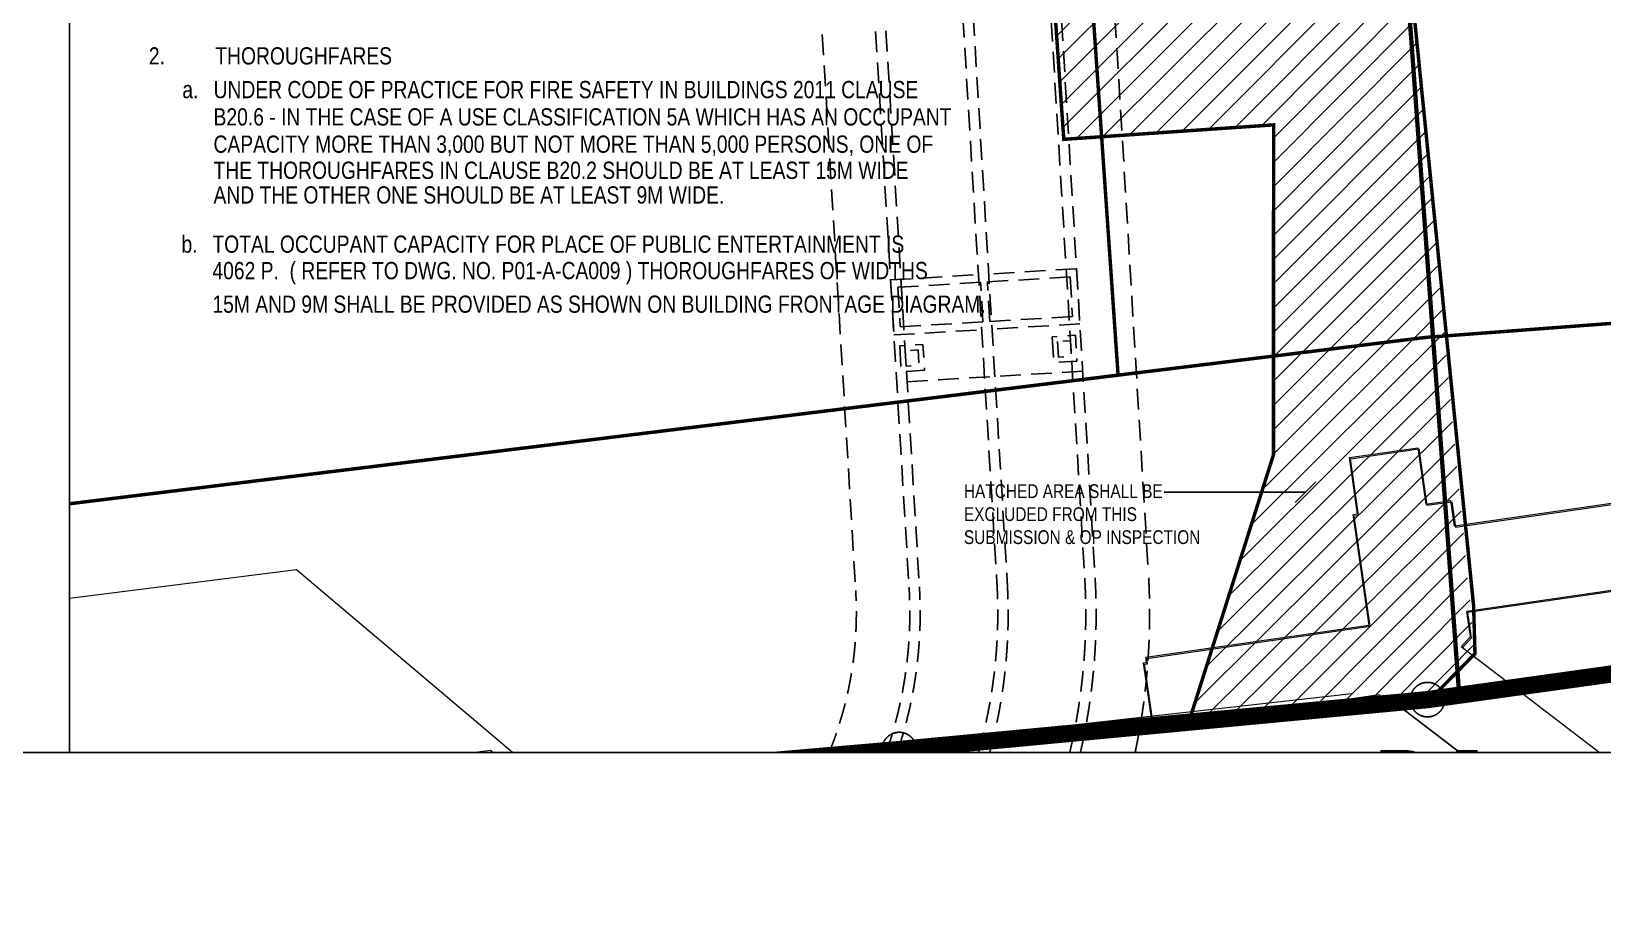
# Model space of a CAD drawing. Header units: millimetres. Extents: x 834681283 to 835686922, y 817551134 to 819407044.
# Drawn here: x 835169204 to 835260294, y 817993616 to 818044836 of the extents above; entities that cross this region are included whole.
import ezdxf
from ezdxf.xclip import XClip

# ---------------------------------------------------------------- set-up
doc = ezdxf.new("R2010")
doc.units = ezdxf.units.MM
doc.header["$LTSCALE"] = 1200
doc.header["$MEASUREMENT"] = 0
doc.header["$XCLIPFRAME"] = 0
for name, pattern in [('P01-MAGP-EVA-GREENERY$0$DASHED', [0.75, 0.5, -0.25]), ('P01-MAGP-EVA-GREENERY$0$DASHEDX2', [1.5, 1, -0.5]), ('SITE BOUNDARY$0$CENTER', [2, 1.25, -0.25, 0.25, -0.25]), ('SITE BOUNDARY$0$DASHDOT', [1, 0.5, -0.25, 0, -0.25]), ('SITE BOUNDARY$0$HIDDEN', [0.375, 0.25, -0.125]), ('SITE BOUNDARY$0$PHANTOM', [2.5, 1.25, -0.25, 0.25, -0.25, 0.25, -0.25])]:
    doc.linetypes.add(name, pattern=pattern)
doc.layers.get('Defpoints').update_dxf_attribs({"color": 15})
for name, color, linetype, lineweight in [('12027_SITE$0$00_Base_Plan', 8, 'Continuous', 18), ('P01-MAAN-P-EVA$0$DW-TXT', 7, 'Continuous', 13), ('SITE BOUNDARY$0$AR-SIMS_BL_400', 1, 'SITE BOUNDARY$0$PHANTOM', 140)]:
    doc.layers.add(name, color=color, linetype=linetype, lineweight=lineweight)
for name, color, linetype in [('P01-MAAN-P-EVA$0$DW-TXT2', 7, 'Continuous'), ('P01-MAAN-P-EVA$0$HATCH', 9, 'Continuous'), ('P01-MAGP-EVA-GREENERY$0$BOX-CULVERT', 8, 'P01-MAGP-EVA-GREENERY$0$DASHED'), ('SITE BOUNDARY$0$AR-SIMS_BL_SB_400', 4, 'SITE BOUNDARY$0$PHANTOM'), ('SITE BOUNDARY$0$XIQU-RLP0830A', 6, 'Continuous')]:
    doc.layers.add(name, color=color, linetype=linetype)
doc.layers.get('P01-MAGP-EVA-GREENERY$0$BOX-CULVERT').off()
doc.styles.add('P01-MAAN-P-EVA$0$ARIAL', font='arial.ttf', dxfattribs={"width": 0.8})
doc.styles.add('SITE BOUNDARY$0$CAD_2500_2.5mm', font='arial.ttf', dxfattribs={"height": 6.250000000000001})
doc.dimstyles.new('P01-MAAN-P-EVA$0$DIM-500', dxfattribs={"dimscale": 400, "dimtxt": 2, "dimasz": 1, "dimexe": 1, "dimexo": 1, "dimgap": 1, "dimtad": 1, "dimdec": 0, "dimrnd": 0.1, "dimdsep": 46, "dimtxsty": 'P01-MAAN-P-EVA$0$ARIAL', "dimblk1": 'P01-MAAN-P-EVA$0$_OBLIQUE', "dimblk2": 'P01-MAAN-P-EVA$0$_OBLIQUE', "dimsah": 1, "dimcen": 5, "dimdle": 1, "dimclrd": 8, "dimclre": 8, "dimclrt": 4, "dimadec": 3, "dimazin": 2, "dimtfac": 1, "dimtdec": 0, "dimtix": 1, "dimtmove": 2, "dimatfit": 0, "dimldrblk": 'P01-MAAN-P-EVA$0$_OBLIQUE', "dimfxl": 1, "dimtolj": 1, "dimarcsym": 0})

# ---------------------------------------------------------------- blocks, each defined once
blk = doc.blocks.new('SITE BOUNDARY$0$x-boundary')
at = {"layer": 'Defpoints', "color": 30, "linetype": 'SITE BOUNDARY$0$DASHDOT', "const_width": 1, "flags": 128}
blk.add_lwpolyline([(834949.3954564634, 818181.6126474156), (834966.1220000002, 818181.875), (835118.343, 818191.353), (835121.7105681469, 818191.5577918736, 0.3472249984914402), (835144.525800356, 818179.0100601336), (835205.8388638046, 818189.2638885644), (835226.760311512, 818192.7627352992, 0.04236734534605296), (835251.3438937684, 818199.0501133072), (835253.4962581748, 818199.8746463032), (835336.548, 818205.447), (835336.791, 818204.998), (835338.0059999999, 818193.445), (835338.387, 818177.043), (835337.676, 818162.317), (835336.3740000001, 818150.707), (835335.943, 818146.535), (835335.078, 818138.01), (835334.561, 818125.55), (835334.745, 818110.3709999999), (835335.806, 818094.515), (835339.776, 818071.453), (835344.225, 818019.2459999999), (835265.0079999999, 818008.1570059188), (835250.1450000006, 818006.082), (835219.5149999999, 818003.188), (835170.7829999999, 817998.958), (834937.715, 817969.156), (834936.337, 817964.5340000001), (834919.733, 817960.869036), (834910.448, 817961.875), (834892.2609999999, 817958.575), (834867.11, 817956.1579999999), (834854.7629999999, 817954.218), (834831.796, 817952.938), (834809.122, 817948.913), (834805.332, 817949.701), (834786.498, 817945.16), (834739.363, 817940.207), (834722.401, 817937.921), (834717.8940000001, 817936.6490000001), (834708.2590399999, 817935.0490000001), (834694.5809999999, 817933.5090000001), (834687.683, 817936.854), (834552.2509999999, 817919.4890000001), (834427.4809999999, 817871.8559976991), (834422.426, 817865.90602), (834398.36, 817846.373992), (834371.127, 817819.016), (834357.334, 817802.65), (834345.460018, 817778.03), (834335.418, 817757.9190000001, -0.3055422434766821), (834321.1309999999, 817746.233), (834302.565, 817746.0080385001), (834292.36, 817748.208), (834267.6009999999, 817746.622), (834095.099, 817746.458), (834084.478, 817748.7490000001), (834079.554, 817752.5240000001), (834078.066, 817752.6199630001), (834069.088, 817746.181), (834066.2109999999, 817746.056), (834061.445, 817746.7729999999), (834056.724, 817746.618), (834047.613, 817747.372), (834032.030983, 817756.594), (834014.286, 817769.672), (833995.2170000001, 817786.385), (833980.295, 817801.7629999999), (833962.533, 817823.975), (833953.531, 817838.011), (833947.358, 817854.992), (833946.924, 818070.715, -0.2154508515418256), (834003.5669999999, 818209.6619804449), (834003.5129999999, 818271.667), (834240.0059999999, 818271.9090000001), (834328.819, 818399.5030062578), (834368.25, 818372.187), (834334.0040000001, 818320.998), (834339.8389999826, 818317.115000011, -0.4149358039952789), (834340.6700001019, 818312.9480001539), (834325.1040000004, 818289.698, -0.3405885872195328), (834311.2229998113, 818285.0279999999, 0.3847237820261966), (834290.2579999996, 818276.0959999999, -0.0458058889657817), (834261.1319999867, 818214.4920000001), (834162.9800000002, 818056.875, 0.2356932062222075), (834159.885, 818024.2), (834158.3459999999, 818022.4049999999, 0.2102691850557803), (834181.316, 818000.738), (834182.8130000001, 818002.485, 0.2311735244485605), (834214.984000002, 818007.15), (834353.4700000021, 818101.5090000001, 0.02563671911603136), (834365.515999998, 818111.3049999982), (834369.3020000014, 818114.837), (834377.863, 818123.104, -0.4178936957615127), (834382.132, 818123.056), (834386.2199999987, 818118.822, 0.4262022271463924), (834389.1280000036, 818118.6900000033), (834428.7900000004, 818156.9890000001, -0.5375997577145221), (834433.6760000006, 818155.9040000001), (834433.728, 818152.4870000001), (834438.2799999999, 818169.875), (834460.8249999995, 818185.6390000001, -0.3901729404018224), (834489.6799999999, 818188.941), (834492.8119999999, 818186.375), (834497.7500000019, 818181.8120000004, 0.1251081027996165), (834546.3119999999, 818161.687), (834570.5620000005, 818158.5), (834615.0619999996, 818157.312), (834652.5619999999, 818159.937), (834669.6814234746, 818161.9059850451), (834700.2167568029, 818162.108325962), (834709.8281342128, 818162.6720262696), (834837.9847178684, 818163.5212497002, 0.02644429543037592), (834854.445244273, 818164.501851758, 0.001856966815730646), (834855.5961878177, 818164.6360715672, 0.05525627884412565), (834860.3160539342, 818165.7422156282, 0.2310861750518882), (834874.0166033007, 818180.130981288), (834880.6890000012, 818180.535), (834904.7433445249, 818180.9122877186, 0.07731153682373477), (834909.1861099771, 818172.2806775658, 0.2675364860743751), (834920.0296747052, 818167.4602500092, 0.03637713302788992), (834937.2444777816, 818170.5438335758, 0.2494171956158532)], format="xyb", close=True, dxfattribs=at)
at = {"layer": 'Defpoints', "color": 30}
for centre in [(835250.1446006191, 818006.0822720693), (835219.5146006184, 818003.1882720692)]:
    blk.add_circle(centre, 1, dxfattribs=at)
at = {"layer": 'Defpoints', "color": 30, "style": 'SITE BOUNDARY$0$CAD_2500_2.5mm', "oblique": 359.9999987515612, "width": 0.8}
blk.add_text('BJ', height=5, rotation=359.909184058951, dxfattribs=at).set_placement((835246.9335166203, 817998.1632894949))
blk = doc.blocks.new('SITE BOUNDARY')
at = {"color": 2, "linetype": 'SITE BOUNDARY$0$HIDDEN', "ltscale": 6, "const_width": 0.25}
blk.add_lwpolyline([(835248.3740000005, 818055.6950000002), (835251.9814413321, 818006.3435905053)], dxfattribs=at)
at = {"layer": 'SITE BOUNDARY$0$AR-SIMS_BL_400', "ltscale": 3, "const_width": 0.2}
for points in [[(834937.7122604587, 817969.1575694487), (835170.7799567756, 817998.9619443202), (835219.5119136705, 818003.1924408801), (835250.1418841806, 818006.086752989), (835265.0048630361, 818008.1619103558), (835344.2217500398, 818019.2517116275)], [(835342.9967832053, 818033.624411597), (835264.77465885, 818028.2016020918), (835250.0546701635, 818027.0904521021), (835232.204677531, 818024.9002683833), (835138.9958090006, 818013.4643204532), (835071.7564342754, 818005.2344344576)]]:
    blk.add_lwpolyline(points, dxfattribs=at)
for points in [[(835340.9116030311, 818058.0853958045), (835301.0713827198, 818055.2999719443), (835299.4301438447, 818078.7429552217), (835228.8274989198, 818073.8064618824), (835232.2050101741, 818024.9003091985), (835250.0546701615, 818027.0904521022), (835264.7746588509, 818028.2016020928), (835342.9966035873, 818033.6243991454), (835340.9116030311, 818058.0853958045)], [(835228.8274989197, 818073.8064618825), (835135.2346764089, 818067.2625095209), (835138.9958180889, 818013.4643215693), (835232.2049083502, 818024.9017836018), (835228.8274989197, 818073.8064618825)]]:
    blk.add_lwpolyline(points, close=True, dxfattribs=at)
at = {"layer": 'SITE BOUNDARY$0$AR-SIMS_BL_SB_400', "ltscale": 5, "const_width": 0.5}
blk.add_lwpolyline([(835344.2217500398, 818019.2517116275), (835265.0048630361, 818008.1619103558), (835250.1418841806, 818006.086752989), (835219.5119136705, 818003.1924408801), (835170.7799567756, 817998.9619443202), (834937.7122604587, 817969.1575694487)], dxfattribs=at)
at = {"layer": 'SITE BOUNDARY$0$XIQU-RLP0830A', "color": 212, "linetype": 'SITE BOUNDARY$0$CENTER', "ltscale": 0.8, "true_color": 0xb300b3, "const_width": 0.2}
blk.add_lwpolyline([(835179.214, 818138.785), (835194.734, 818069.578), (835209.478331739, 818073.0530781874), (835210.6257706215, 818056.6396099429), (835229.45861106, 818057.9561832129), (835228.9189598921, 818052.9267469277), (835228.2949256233, 818049.5937595501), (835229.0557083667, 818038.5760394296), (835241.2202103381, 818039.416008414), (835241.212953316, 818020.2851361901), (835236.2081431194, 818004.4702020658), (835243.2609996346, 818005.0490373126), (835250.4079996349, 818006.2150373121), (835252.8949996348, 818008.7460373122), (835252.8169996348, 818011.5130373122), (835251.1729996351, 818027.8590373122), (835249.9502503469, 818040.0188181044), (835248.3739996351, 818055.6940373124), (835253.3142603979, 818083.3750240112), (835255.0961056527, 818094.0481900069)], dxfattribs=at)
at = {"layer": 'Defpoints'}
blk.add_blockref('SITE BOUNDARY$0$x-boundary', (-7.830330895686188e-06, 7.990685761072314e-06), dxfattribs=at)
blk = doc.blocks.new('P01-MAAN-P-EVA$0$_OBLIQUE')
at = {"color": 0, "linetype": 'ByBlock'}
blk.add_line((-0.5, -0.5), (0.5, 0.5), dxfattribs=at)
blk = doc.blocks.new('P01-MAGP-EVA-GREENERY$0$BOX-CULVERT LINE')
at = {"layer": 'Defpoints', "linetype": 'P01-MAGP-EVA-GREENERY$0$DASHEDX2'}
for p, q in [((835213062.3, 818214572.2000004), (835225177.2192677, 818012902.6322484)), ((835213657.6, 818214667.8000004), (835225776.1245968, 818012938.6057324)), ((835232024.6215643, 818045669.6902508), (835233961.3301427, 818013430.275925)), ((835218149.6825424, 818044836.1989522), (835220086.4121125, 818012596.819329)), ((835218748.5925126, 818044872.1763275), (835220685.3108933, 818012632.7941746)), ((835228331.2927922, 818045447.822791), (835230268.0089222, 818013208.410777)), ((835228930.2000004, 818045483.8000008), (835230866.9085789, 818013244.3856751)), ((835215055.2611111, 818044650.3064953), (835216991.9906812, 818012410.9268721)), ((835229795.78313, 818031071.6460998), (835224405.4630361, 818030747.8306166)), ((835229795.78313, 818031071.6460998), (835229987.6698397, 818027877.4044856)), ((835219015.1429425, 818030424.0151336), (835224405.4630361, 818030747.8306166)), ((835219015.1429425, 818030424.0151336), (835219207.0348668, 818027229.7738326)), ((835219441.4079267, 818029998.8111151), (835224232.8073801, 818030286.6473297)), ((835224370.7278268, 818027990.7862815), (835224232.8073801, 818030286.6473297)), ((835229423.4870161, 818030598.4697082), (835224632.0875628, 818030310.6334937)), ((835224770.0080091, 818028014.7724457), (835224632.0875628, 818030310.6334937)), ((835229423.4870161, 818030598.4697082), (835229561.4055887, 818028302.6085474)), ((835219441.4079267, 818029998.8111151), (835219579.3302473, 818027702.95018)), ((835229561.4055887, 818028302.6085474), (835224770.0080091, 818028014.7724457)), ((835219207.0348668, 818027229.7738326), (835224597.3523531, 818027553.5891589)), ((835219579.3302473, 818027702.95018), (835224370.7278268, 818027990.7862815)), ((835229987.6698397, 818027877.4044852), (835224597.3523535, 818027553.5891585)), ((835230152.7620904, 818025132.3713549), (835219372.258505, 818024484.8045814))]:
    blk.add_line(p, q, dxfattribs=at)
at = {"layer": 'Defpoints', "linetype": 'P01-MAGP-EVA-GREENERY$0$DASHEDX2', "flags": 128}
for points in [[(835219545.5283239, 818026598.9365131), (835219635.4764417, 818025101.6358293), (835220983.0470568, 818025182.5891345), (835220893.098939, 818026679.8898181), (835219545.5283239, 818026598.9365131)], [(835228379.5886481, 818027129.6295818), (835228469.5367659, 818025632.3288982), (835229817.1073809, 818025713.2822032), (835229727.159263, 818027210.5828868), (835228379.5886481, 818027129.6295818)], [(835228697.0384084, 818026848.1590682), (835228751.0072789, 818025949.7786582), (835229499.6576204, 818025994.7527167), (835229445.6887498, 818026893.1331267), (835228697.0384084, 818026848.1590682)], [(835219862.9780843, 818026317.4659995), (835219916.9469548, 818025419.0855895), (835220665.5972962, 818025464.059648), (835220611.6284257, 818026362.440058), (835219862.9780843, 818026317.4659995)]]:
    blk.add_lwpolyline(points, dxfattribs=at)
at = {"layer": 'Defpoints', "linetype": 'P01-MAGP-EVA-GREENERY$0$DASHEDX2'}
for centre, radius, start, end in [((835195430.7787836, 818011115.8283646), 29800.05687244999, 327.1491806828777, 3.437530930397183), ((835194831.8543961, 818011079.8686948), 31000.04454240207, 328.7612023401957, 3.437530941327056), ((835194831.8543961, 818011079.8686948), 35499.9887572435, 333.647593560855, 3.437530941327056), ((835194831.8543961, 818011079.8686948), 36099.96976473456, 334.1912646442672, 3.437530941327056), ((835194831.8543961, 818011079.8686948), 39199.96976473456, 334.1912646442672, 3.437530941327056), ((835195430.7787836, 818011115.8283646), 21600.03322064592, 317.8718551254274, 3.437530930397183), ((835195430.7787836, 818011115.8283646), 24700.03322064592, 317.8718551254274, 3.437530930397183), ((835195430.7787836, 818011115.8283646), 25300.01422813702, 319.2411453116593, 3.437530930397183)]:
    blk.add_arc(centre, radius, start, end, dxfattribs=at)
blk = doc.blocks.new('P01-MAGP-EVA-GREENERY')
at = {"layer": 'P01-MAGP-EVA-GREENERY$0$BOX-CULVERT', "rotation": 359.9999999999997}
blk.add_blockref('P01-MAGP-EVA-GREENERY$0$BOX-CULVERT LINE', (0, 1.588186776101813e-22), dxfattribs=at)
blk = doc.blocks.new('12027_SITE')
at = {"layer": '12027_SITE$0$00_Base_Plan', "linetype": 'Continuous'}
for p, q in [((835319.3277699798, 818025.9262395697), (835251.7116718806, 818016.1477747785)), ((835320.068154804, 818020.9812971678), (835252.4273141011, 818011.1992541708)), ((835250.0456869797, 818017.4224488409), (835251.4969792144, 818017.632330961)), ((835251.7116718806, 818016.1477747788), (835251.4969792336, 818017.6323308275)), ((835245.8394474902, 818016.8141532555), (835246.0868705062, 818016.8499349762)), ((835246.7665386273, 818010.4035063252), (835245.8394474902, 818016.8141532554)), ((835252.6386189993, 818009.7381237156), (835252.4273141011, 818011.1992541706)), ((835252.6386189993, 818009.7381237153), (835252.1010263753, 818009.1380286006)), ((835261.697876366, 818001.772941619), (835252.1010263753, 818009.1380286005)), ((835247.350949001, 818006.362427278), (835247.4153562962, 818005.9170639117)), ((835247.4153562962, 818005.9170639117), (835248.0972043751, 818006.0156710128)), ((835258.7917311705, 817997.8081737445), (835248.1665710844, 818005.9624356438))]:
    blk.add_line(p, q, dxfattribs=at)
at = {"layer": '12027_SITE$0$00_Base_Plan', "linetype": 'Continuous', "extrusion": (-2.78235673465849e-25, -3.472767834632781e-24, -1), "flags": 128}
for points, elevation in [([(-835251.7703839119, 818016.0774052867), (-835343.0522608786, 818029.3050978434), (-835343.052260878, 818029.3050978439), (-835380.587733651, 818024.4109560038), (-835380.5877336512, 818024.410956004), (-835443.777110399, 818026.9827541389), (-835443.777110399, 818026.9827541386)], 1.552606931602068e-08), ([(-835436.8838059423, 818021.6981861857), (-835436.8836296384, 818021.6980510267), (-835436.8836296381, 818021.6980510268), (-835380.3645524508, 818019.3977330801), (-835380.364552451, 818019.3977330801), (-835343.0875041641, 818024.2581796994), (-835252.4860261324, 818011.1288846778)], 1.552606931602079e-08)]:
    blk.add_lwpolyline(points, dxfattribs=dict(at, elevation=elevation))
at = {"layer": '12027_SITE$0$00_Base_Plan', "linetype": 'Continuous', "flags": 128}
for points in [[(835248.1559164067, 818005.9453015211), (835247.4740683271, 818005.8466944201), (835247.4096610317, 818006.2920577864), (835234.4569769558, 818004.4139720417), (835234.41403842, 818004.7108832973), (835234.2401714909, 818004.6904597933), (835233.7415119911, 818008.1385889596), (835233.9147102128, 818008.1636364372), (835233.8711029701, 818008.465171667), (835246.8252506577, 818010.3331368337), (835245.8981595215, 818016.7437837635), (835246.1455825367, 818016.7795654846), (835245.6732586594, 818020.0455891757), (835249.6320751469, 818020.6181029506), (835250.1043990112, 818017.3520793496), (835251.5556912652, 818017.5619613356), (835251.7703839119, 818016.0774052867)], [(835246.0868705062, 818016.8499349762), (835245.6145466283, 818020.1159586672), (835249.573363115, 818020.6884724427), (835250.0456869797, 818017.4224488409)], [(835184.5819518887, 818013.6109200238), (835076.8346283031, 818000.0293072835)], [(835199.0625930668, 818001.3331428876), (835184.5819518887, 818013.6109200236)], [(835252.159738407, 818009.0676591082), (835252.6973310299, 818009.6677542238), (835252.4860261324, 818011.1288846778)], [(835247.350949001, 818006.362427278), (835234.3982649245, 818004.484341533), (835234.3553263886, 818004.7812527893), (835234.1814594589, 818004.7608292854), (835233.6827999601, 818008.2089584508), (835233.8559981821, 818008.2340059289), (835233.812390939, 818008.5355411582), (835246.7417945551, 818010.399938274)], [(835203.765455026, 818001.7779022526), (835204.9521899433, 818001.8770519926), (835206.2518650062, 818001.9856376812), (835245.7558302823, 818006.4294686678)], [(835203.765455026, 818001.7779022526), (835204.9521899433, 818001.8770519926), (835206.2518650062, 818001.9856376812), (835227.6706521444, 818003.77514191)], [(835195.8389968063, 818003.1283624811), (835121.8884800479, 817993.61550398)], [(835195.8389968063, 818003.1283624811), (835121.8884800479, 817993.61550398)], [(835195.8389968063, 818003.1283624811), (835198.0785673691, 818001.2628526418), (835199.0625930668, 818001.3331428876)]]:
    blk.add_lwpolyline(points, dxfattribs=at)
at = {"layer": '12027_SITE$0$00_Base_Plan', "linetype": 'Continuous'}
blk.add_lwpolyline([(835294.8216834988, 818012.4600164413), (835280.5251405227, 818010.4581091634), (835258.3838279125, 818007.3901784052), (835258.4085329919, 818007.2118791087), (835265.0450067889, 818008.1317681677)], dxfattribs=at)
at = {"layer": '12027_SITE$0$00_Base_Plan', "linetype": 'Continuous', "elevation": -1.552607642452131e-08, "flags": 128}
for points in [[(835261.6973142521, 818001.7779582951), (835252.1756093667, 818009.0853752862)], [(835248.228645887, 818005.9193817188), (835258.7894843849, 817997.8144833181)]]:
    blk.add_lwpolyline(points, dxfattribs=at)
blk = doc.blocks.new('P01-MAAN-P-EVA')
at = {"layer": 'P01-MAAN-P-EVA$0$HATCH', "ltscale": 0.1}
h = blk.add_hatch(dxfattribs=at)
h.set_pattern_fill('_USER', color=240, scale=1000, angle=45, pattern_type=0)
h.set_pattern_definition([(45, (0, 0), (-707.1067811865474, 707.1067811865476), [])])
edge = h.paths.add_edge_path()
edge.add_arc((835196988.9345523, 818165276.9745445), 4500.000000514357, 18.141599978340707, 95.30201113692448, ccw=False)
edge.add_line((835201265.2391587, 818166678.1236862), (835207845.7257276, 818146594.4902254))
edge.add_line((835207845.7257276, 818146594.4902254), (835213873.1115303, 818060376.1242896))
edge.add_line((835213873.1115303, 818060376.1242896), (835249478.7595128, 818062865.2572773))
edge.add_line((835249478.7595128, 818062865.2572773), (835248373.9996351, 818055694.0373124))
edge.add_line((835248373.9996351, 818055694.0373124), (835252894.9996349, 818008746.0373122))
edge.add_line((835252894.9996349, 818008746.0373122), (835250407.9996349, 818006215.0373122))
edge.add_line((835250407.9996349, 818006215.0373122), (835243260.9996346, 818005049.0373126))
edge.add_line((835243260.9996346, 818005049.0373126), (835236208.1431193, 818004470.2020658))
edge.add_line((835236208.1431193, 818004470.2020658), (835241212.9533161, 818020285.1361902))
edge.add_line((835241212.9533161, 818020285.1361902), (835241220.2103381, 818039416.008414))
edge.add_line((835241220.2103381, 818039416.008414), (835229055.7083666, 818038576.0394297))
edge.add_line((835229055.7083666, 818038576.0394297), (835228294.9256233, 818049593.7595501))
edge.add_line((835228294.9256233, 818049593.7595501), (835229458.61106, 818057956.1832129))
edge.add_line((835229458.61106, 818057956.1832129), (835210625.7706214, 818056639.6099429))
edge.add_line((835210625.7706214, 818056639.6099429), (835209478.331739, 818073053.0781873))
edge.add_line((835209478.331739, 818073053.0781873), (835194734, 818069578))
edge.add_line((835194734, 818069578), (835179214, 818138785))
edge.add_line((835179214, 818138785), (835191844, 818148372))
edge.add_line((835191844, 818148372), (835202738.5886738, 818150939.9030486))
edge.add_line((835202738.5886738, 818150939.9030486), (835196573.10963, 818169757.7210938))
at = {"layer": 'Defpoints'}
for points in [[(835091300.8457584, 818003007.9180738), (835381567.6709538, 818003007.9180738), (835381567.6709538, 818241141.5228392), (835091300.8457584, 818241141.5228392)], [(835171417.9906907, 818003007.9180738), (835381567.6709538, 818003007.9180738), (835381567.6709538, 818241141.5228392), (835171417.9906907, 818241141.5228392)]]:
    blk.add_lwpolyline(points, close=True, dxfattribs=at)
at = {"layer": 'P01-MAAN-P-EVA$0$DW-TXT', "insert": (835223266.0110749, 818018573.3313588), "char_height": 800, "width": 13905.9639081955, "attachment_point": 1, "style": 'P01-MAAN-P-EVA$0$ARIAL'}
blk.add_mtext('\\pxt0,2,10;HATCHED AREA SHALL BE EXCLUDED FROM THIS SUBMISSION & OP INSPECTION', dxfattribs=at)
at = {"layer": 'P01-MAAN-P-EVA$0$DW-TXT2', "style": 'P01-MAAN-P-EVA$0$ARIAL', "width": 0.8}
for s, p in [('2.', (835176012.6998316, 818042917.2703497)), ('THOROUGHFARES', (835179867.1182961, 818042917.2703497)), ('UNDER CODE OF PRACTICE FOR FIRE SAFETY IN BUILDINGS 2011 CLAUSE', (835179763.6730547, 818040962.1867316)), ('a.', (835177953.1332892, 818040962.1867316)), ('B20.6 - IN THE CASE OF A USE CLASSIFICATION 5A WHICH HAS AN OCCUPANT', (835179763.6730547, 818039380.4108226)), ('CAPACITY MORE THAN 3,000 BUT NOT MORE THAN 5,000 PERSONS, ONE OF', (835179759.4154619, 818037797.8147448)), ('THE THOROUGHFARES IN CLAUSE B20.2 SHOULD BE AT LEAST 15M WIDE', (835179759.4154619, 818036283.1778153)), ('AND THE OTHER ONE SHOULD BE AT LEAST 9M WIDE.', (835179759.4154619, 818034851.6377858)), ('b.', (835177905.3440728, 818031998.5273912)), ('TOTAL OCCUPANT CAPACITY FOR PLACE OF PUBLIC ENTERTAINMENT IS', (835179697.4477128, 818031998.5273912)), ('4062 P.  ( REFER TO DWG. NO. P01-A-CA009 ) THOROUGHFARES OF WIDTHS', (835179697.4477128, 818030465.1947199)), ('15M AND 9M SHALL BE PROVIDED AS SHOWN ON BUILDING FRONTAGE DIAGRAM.', (835179697.4477128, 818028517.5322976))]:
    blk.add_text(s, height=1000, dxfattribs=at).set_placement(p)
at = {"layer": 'P01-MAAN-P-EVA$0$DW-TXT'}
blk.add_leader([(835243062.9102247, 818018119.6262376), (835234879.4933757, 818018119.6262376)], dimstyle='P01-MAAN-P-EVA$0$DIM-500', override={"dimasz": 3}, dxfattribs=at)

msp = doc.modelspace()

# ---------------------------------------------------------------- block references
ref = msp.add_blockref('SITE BOUNDARY', (0, 0), dxfattribs=dict(xscale=1000, yscale=1000, zscale=1000))
XClip(ref).set_block_clipping_path([(835171.4179906907, 818003.0079180738), (835381.5676709538, 818003.0079180738), (835380.9419443216, 818241.1415228392), (835171.4179906907, 818241.1415228392)])
ref = msp.add_blockref('12027_SITE', (0, 0), dxfattribs=dict(xscale=1000, yscale=1000, zscale=1000))
XClip(ref).set_block_clipping_path([(835171.4179906907, 818003.0079180738), (835381.5676709538, 818241.1415228392)])
ref = msp.add_blockref('P01-MAGP-EVA-GREENERY', (0, 0))
XClip(ref).set_block_clipping_path([(835304579.184374, 818174710.1626656), (835305796.165823, 818174873.3149368), (835307662.0338197, 818174689.8070786), (835310520.3633885, 818174065.1796945), (835313081.8681743, 818173026.565997), (835315581.7919986, 818171259.1109881), (835317651.2761323, 818169000.3924677), (835319046.8494221, 818167007.0337248), (835320133.4085228, 818164236.8954862), (835320669.2049217, 818161588.339545), (835320843.1778568, 818158211.368624), (835320023.4914253, 818155637.3225639), (835307775.6753732, 818112927.0695825), (835307486.5656325, 818111403.7745718), (835306472.3023188, 818108849.5676203), (835303557.4701333, 818104111.4948183), (835299124.0129836, 818101088.6384549), (835297415.7114913, 818099718.8653644), (835294427.9237889, 818098869.5449544), (835299696.7221286, 818083540.2194344), (835299696.7221286, 818003007.9180738), (835381567.6709538, 818003007.9180738), (835381567.6709538, 818241141.5228392), (835171417.9906907, 818241141.5228392), (835171417.9906907, 818003007.9180738), (835299646.7221286, 818003007.9180738), (835299646.7221286, 818083531.8665625), (835294380.6194693, 818098853.3491247), (835289071.6246588, 818097781.3911836), (835244007.6001352, 818094631.0239012), (835243402.3726704, 818094599.0591453), (835242636.0318141, 818094583.6296563), (835241827.5000405, 818094619.5304664), (835240278.7908783, 818094803.1013474), (835238615.9808831, 818095198.6516088), (835236837.1062446, 818095894.4355551), (835235914.818166, 818096333.9795084), (835235308.0351869, 818096662.1879468), (835233986.3356233, 818097536.8864938), (835232722.909551, 818098548.7006296), (835231238.5995908, 818100145.3524557), (835230243.8710234, 818101523.0034088), (835229459.3735335, 818102997.1350085), (835228749.5628562, 818104567.991932), (835228038.0088664, 818107442.8705243), (835228019.3892208, 818108529.8695997), (835224832.3401604, 818154118.6039063), (835224786.1936965, 818154547.7584285), (835224773.2807815, 818155026.8918852), (835224783.5408298, 818155896.2038279), (835224816.9600604, 818156261.0471077), (835224880.3945836, 818156930.3651428), (835224980.8038678, 818157693.5020338), (835225188.0995655, 818158657.4187651), (835225368.2602261, 818159369.90378), (835225838.1759521, 818160711.976452), (835226139.2108691, 818161405.4137219), (835226545.7954304, 818162235.3437661), (835227243.4511546, 818163421.3939792), (835227831.7674248, 818164241.3849411), (835228201.1016024, 818164708.4587804), (835228901.1138991, 818165512.979474), (835229693.714691, 818166280.4427017), (835231339.2155919, 818167719.4297662), (835233198.9440969, 818168772.0604982), (835234724.5905447, 818169505.6878428), (835236291.5872612, 818169941.2428173), (835238731.1858591, 818170106.814821)])

# ---------------------------------------------------------------- next in the draw order: block references
msp.add_blockref('P01-MAAN-P-EVA', (2.384185791015625e-07, -2.384185791015625e-07))

doc.saveas('drawing.dxf')
